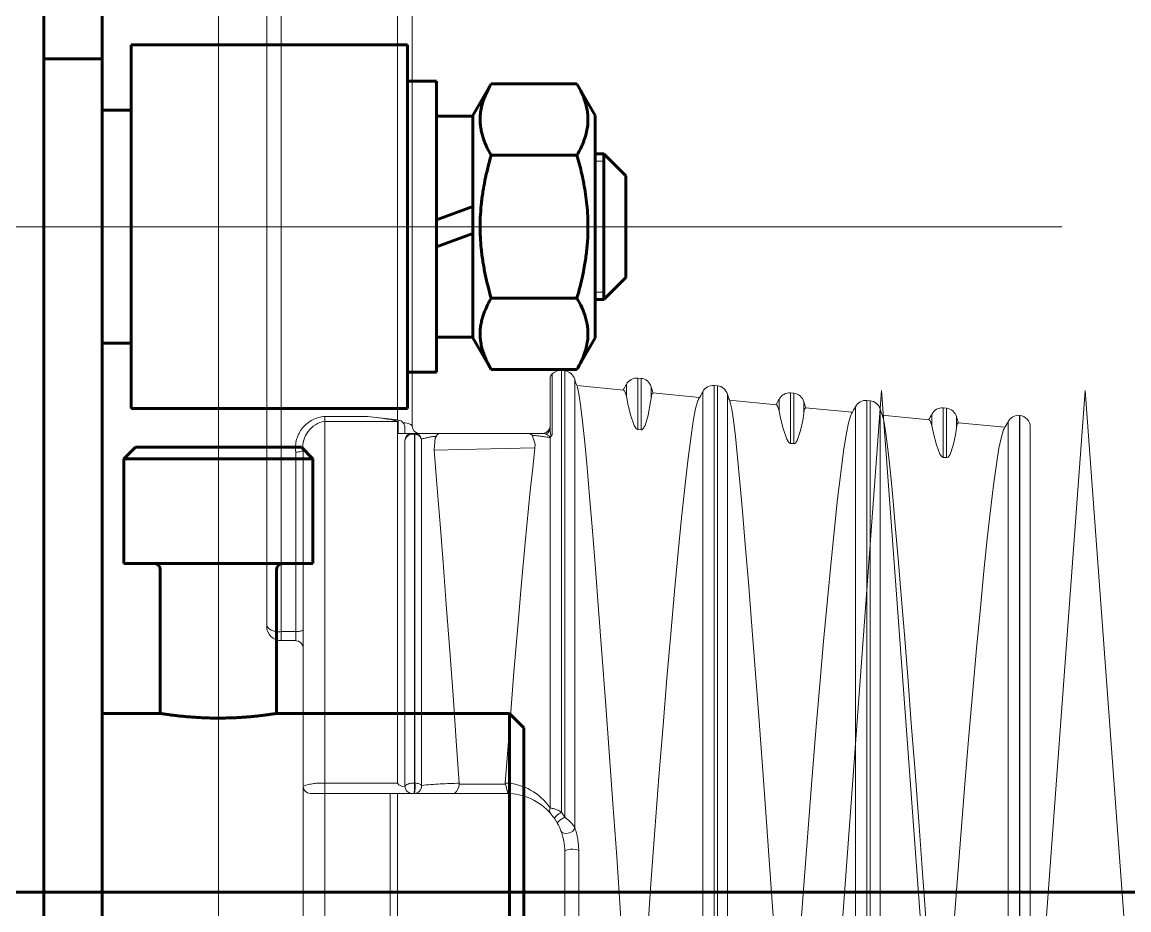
# Model space of a CAD drawing. Header units: millimetres. Extents: x 0 to 1680, y 0 to 594.
# Drawn here: x 263.782 to 266.636, y 505.642 to 507.93 of the extents above; entities that cross this region are included whole.
import ezdxf

# ---------------------------------------------------------------- set-up
doc = ezdxf.new("R2010")
doc.units = ezdxf.units.MM
for name, pattern in [('K5LT32770', [0]), ('K5LT32774', [12.7, 6.35, -1.27, 1.27, -1.27, 1.27, -1.27]), ('K5LT32775', [0]), ('K5LT32777', [12.7, 6.35, -1.27, 1.27, -1.27, 1.27, -1.27]), ('K5LT_AXLED', [19.5, 15, -1.5, 1.5, -1.5]), ('K5LT_BASIC', [0]), ('K5LT_THIN', [0])]:
    doc.linetypes.add(name, pattern=pattern)
doc.layers.add('Системный слой', color=7, linetype='Continuous')

# ---------------------------------------------------------------- blocks, each defined once
blk = doc.blocks.new('U580')
at = {"layer": 'Системный слой', "color": 7, "linetype": 'K5LT32770', "lineweight": 18}
for p, q in [((265.2134, 506.9898), (265.2141, 506.9891)), ((265.2141, 506.9891), (265.2179, 506.9722)), ((265.2179, 506.9722), (265.2222, 506.9433)), ((265.2222, 506.9433), (265.2272, 506.9011)), ((265.2272, 506.9011), (265.2328, 506.8466)), ((265.2328, 506.8466), (265.2388, 506.7822)), ((265.2388, 506.7822), (265.2454, 506.7071)), ((265.2454, 506.7071), (265.2526, 506.6191)), ((265.2526, 506.6191), (265.2605, 506.5209)), ((265.2605, 506.5209), (265.2686, 506.4164)), ((265.2686, 506.4164), (265.2771, 506.3036)), ((265.2771, 506.3036), (265.2863, 506.1798)), ((265.2863, 506.1798), (265.2959, 506.049)), ((265.2959, 506.049), (265.3055, 505.916)), ((265.3055, 505.916), (265.3152, 505.7782)), ((265.3152, 505.7782), (265.3251, 505.6324)), ((265.3251, 505.6324), (265.3343, 505.4835)), ((265.3343, 505.4835), (265.341, 505.348)), ((265.341, 505.348), (265.3439, 505.2108)), ((265.3439, 505.2108), (265.3437, 505.1762)), ((265.3437, 505.1762), (265.3376, 504.9983)), ((265.3376, 504.9983), (265.3271, 504.8208)), ((265.3271, 504.8208), (265.3175, 504.6779)), ((265.3175, 504.6779), (265.3078, 504.5386)), ((265.3078, 504.5386), (265.2979, 504.4)), ((265.2979, 504.4), (265.2882, 504.2674)), ((265.2882, 504.2674), (265.2791, 504.1451)), ((265.2791, 504.1451), (265.2705, 504.0301)), ((265.2705, 504.0301), (265.262, 503.9203)), ((265.262, 503.9203), (265.2541, 503.8199)), ((265.2541, 503.8199), (265.2469, 503.7323)), ((265.2469, 503.7323), (265.2402, 503.6548)), ((265.2402, 503.6548), (265.2339, 503.5863)), ((265.2339, 503.5863), (265.2282, 503.5295)), ((265.2282, 503.5295), (265.2232, 503.4861)), ((265.2232, 503.4861), (265.2187, 503.4546)), ((265.2187, 503.4546), (265.2147, 503.4347)), ((265.2147, 503.4347), (265.2135, 503.4321))]:
    blk.add_line(p, q, dxfattribs=at)
blk = doc.blocks.new('U582')
at = {"layer": 'Системный слой', "color": 7, "linetype": 'K5LT32770', "lineweight": 18}
for p, q in [((266.1224, 506.9044), (266.121, 506.9033)), ((266.1277, 506.8903), (266.1224, 506.9044))]:
    blk.add_line(p, q, dxfattribs=at)
blk = doc.blocks.new('U584')
at = {"layer": 'Системный слой', "color": 7, "linetype": 'K5LT32770', "lineweight": 18}
for p, q in [((266.132, 506.8698), (266.1277, 506.8903)), ((266.1396, 506.8404), (266.132, 506.8698)), ((266.1486, 506.8168), (266.1396, 506.8404)), ((266.1533, 506.8103), (266.1486, 506.8168)), ((266.1553, 506.8089), (266.1533, 506.8103)), ((266.1562, 506.8085), (266.1553, 506.8089)), ((266.1569, 506.8084), (266.1562, 506.8085)), ((266.1573, 506.8083), (266.1569, 506.8084))]:
    blk.add_line(p, q, dxfattribs=at)
blk = doc.blocks.new('U585')
at = {"layer": 'Системный слой', "color": 7, "linetype": 'K5LT32770', "lineweight": 18}
for p, q in [((266.1914, 506.8842), (266.1887, 506.8666)), ((266.1887, 506.8666), (266.1836, 506.8421)), ((266.1836, 506.8421), (266.1748, 506.816)), ((266.166, 506.8075), (266.1654, 506.8076)), ((266.1667, 506.8076), (266.166, 506.8075)), ((266.1676, 506.8079), (266.1667, 506.8076)), ((266.1698, 506.8091), (266.1676, 506.8079)), ((266.1748, 506.816), (266.1698, 506.8091))]:
    blk.add_line(p, q, dxfattribs=at)
blk = doc.blocks.new('U587')
at = {"layer": 'Системный слой', "color": 7, "linetype": 'K5LT32770', "lineweight": 18}
for p, q in [((266.1935, 506.8949), (266.1914, 506.8842)), ((266.1956, 506.8973), (266.1935, 506.8949))]:
    blk.add_line(p, q, dxfattribs=at)
blk = doc.blocks.new('U589')
at = {"layer": 'Системный слой', "color": 7, "linetype": 'K5LT32770', "lineweight": 18}
for p, q in [((265.3442, 506.9464), (265.3402, 506.9664)), ((265.3509, 506.9183), (265.3442, 506.9464)), ((265.3603, 506.8907), (265.3509, 506.9183)), ((265.3653, 506.883), (265.3603, 506.8907)), ((265.3677, 506.881), (265.3653, 506.883)), ((265.3686, 506.8806), (265.3677, 506.881)), ((265.3693, 506.8804), (265.3686, 506.8806)), ((265.3698, 506.8803), (265.3693, 506.8804))]:
    blk.add_line(p, q, dxfattribs=at)
blk = doc.blocks.new('U590')
at = {"layer": 'Системный слой', "color": 7, "linetype": 'K5LT32770', "lineweight": 18}
for p, q in [((265.4027, 506.9518), (265.3964, 506.9173)), ((265.4039, 506.9602), (265.4027, 506.9518)), ((265.3933, 506.905), (265.3906, 506.8964)), ((265.3964, 506.9173), (265.3933, 506.905)), ((265.378, 506.8796), (265.3779, 506.8796)), ((265.3785, 506.8796), (265.378, 506.8796)), ((265.3791, 506.8796), (265.3785, 506.8796)), ((265.3797, 506.8798), (265.3791, 506.8796)), ((265.3808, 506.8802), (265.3797, 506.8798)), ((265.3815, 506.8807), (265.3808, 506.8802)), ((265.3824, 506.8814), (265.3815, 506.8807)), ((265.3835, 506.8825), (265.3824, 506.8814)), ((265.3848, 506.8842), (265.3835, 506.8825)), ((265.3864, 506.8867), (265.3848, 506.8842)), ((265.3883, 506.8906), (265.3864, 506.8867)), ((265.3906, 506.8964), (265.3883, 506.8906))]:
    blk.add_line(p, q, dxfattribs=at)
blk = doc.blocks.new('U592')
at = {"layer": 'Системный слой', "color": 7, "linetype": 'K5LT32770', "lineweight": 18}
for p, q in [((265.4061, 506.9721), (265.4039, 506.9602)), ((265.4081, 506.9737), (265.4061, 506.9721))]:
    blk.add_line(p, q, dxfattribs=at)
blk = doc.blocks.new('U595')
at = {"layer": 'Системный слой', "color": 7, "linetype": 'K5LT32770', "lineweight": 18}
for p, q in [((265.3351, 506.981), (265.3335, 506.9801)), ((265.3402, 506.9664), (265.3351, 506.981))]:
    blk.add_line(p, q, dxfattribs=at)
blk = doc.blocks.new('U597')
at = {"layer": 'Системный слой', "color": 7, "linetype": 'K5LT32770', "lineweight": 18}
for p, q in [((265.7378, 506.9094), (265.7339, 506.9283)), ((265.7443, 506.8827), (265.7378, 506.9094)), ((265.7539, 506.8549), (265.7443, 506.8827)), ((265.7589, 506.847), (265.7539, 506.8549)), ((265.7614, 506.845), (265.7589, 506.847)), ((265.7624, 506.8446), (265.7614, 506.845)), ((265.763, 506.8444), (265.7624, 506.8446)), ((265.7636, 506.8443), (265.763, 506.8444))]:
    blk.add_line(p, q, dxfattribs=at)
blk = doc.blocks.new('U598')
at = {"layer": 'Системный слой', "color": 7, "linetype": 'K5LT32770', "lineweight": 18}
for p, q in [((265.7976, 506.9222), (265.7949, 506.9036)), ((265.7895, 506.8777), (265.7809, 506.8519)), ((265.7949, 506.9036), (265.7895, 506.8777)), ((265.7809, 506.8519), (265.7759, 506.8451)), ((265.7723, 506.8436), (265.7717, 506.8436)), ((265.7729, 506.8436), (265.7723, 506.8436)), ((265.7738, 506.8439), (265.7729, 506.8436)), ((265.7759, 506.8451), (265.7738, 506.8439))]:
    blk.add_line(p, q, dxfattribs=at)
blk = doc.blocks.new('U600')
at = {"layer": 'Системный слой', "color": 7, "linetype": 'K5LT32770', "lineweight": 18}
for p, q in [((265.7998, 506.9335), (265.7976, 506.9222)), ((265.8019, 506.9355), (265.7998, 506.9335))]:
    blk.add_line(p, q, dxfattribs=at)
blk = doc.blocks.new('U603')
at = {"layer": 'Системный слой', "color": 7, "linetype": 'K5LT32770', "lineweight": 18}
for p, q in [((265.7288, 506.9427), (265.7272, 506.9417)), ((265.7339, 506.9283), (265.7288, 506.9427))]:
    blk.add_line(p, q, dxfattribs=at)
blk = doc.blocks.new('U605')
at = {"layer": 'Системный слой', "color": 7, "linetype": 'K5LT32770', "lineweight": 18}
for p, q in [((266.3071, 506.8612), (266.3127, 506.8797)), ((266.3127, 506.8797), (266.3145, 506.8818)), ((266.301, 506.8316), (266.3071, 506.8612)), ((266.2944, 506.7908), (266.301, 506.8316)), ((266.287, 506.737), (266.2944, 506.7908)), ((266.2791, 506.672), (266.287, 506.737)), ((266.2709, 506.5984), (266.2791, 506.672)), ((266.2623, 506.5151), (266.2709, 506.5984)), ((266.253, 506.42), (266.2623, 506.5151)), ((266.2433, 506.3159), (266.253, 506.42)), ((266.2335, 506.207), (266.2433, 506.3159)), ((266.2234, 506.0911), (266.2335, 506.207)), ((266.2129, 505.9655), (266.2234, 506.0911)), ((266.2023, 505.8344), (266.2129, 505.9655)), ((266.192, 505.7024), (266.2023, 505.8344)), ((266.1821, 505.567), (266.192, 505.7024)), ((266.171, 505.3889), (266.1821, 505.567)), ((266.1659, 505.2108), (266.171, 505.3889)), ((266.1659, 505.1983), (266.1659, 505.2108)), ((266.1688, 505.0798), (266.1659, 505.1983)), ((266.175, 504.9621), (266.1688, 505.0798)), ((266.1825, 504.8482), (266.175, 504.9621)), ((266.1907, 504.7361), (266.1825, 504.8482)), ((266.2013, 504.5997), (266.1907, 504.7361)), ((266.2119, 504.4679), (266.2013, 504.5997)), ((266.2222, 504.3451), (266.2119, 504.4679)), ((266.2323, 504.2283), (266.2222, 504.3451)), ((266.2424, 504.1157), (266.2323, 504.2283)), ((266.2521, 504.0111), (266.2424, 504.1157)), ((266.2612, 503.9179), (266.2521, 504.0111)), ((266.2698, 503.8337), (266.2612, 503.9179)), ((266.2782, 503.7572), (266.2698, 503.8337)), ((266.2862, 503.6913), (266.2782, 503.7572)), ((266.2933, 503.638), (266.2862, 503.6913)), ((266.3, 503.5955), (266.2933, 503.638)), ((266.3063, 503.5636), (266.3, 503.5955)), ((266.312, 503.5437), (266.3063, 503.5636)), ((266.3145, 503.5398), (266.312, 503.5437))]:
    blk.add_line(p, q, dxfattribs=at)
blk = doc.blocks.new('U606')
at = {"layer": 'Системный слой', "color": 7, "linetype": 'K5LT32770', "lineweight": 18}
for p, q in [((265.6072, 506.951), (265.608, 506.9501)), ((265.608, 506.9501), (265.6118, 506.9328)), ((265.6118, 506.9328), (265.6162, 506.9038)), ((265.6162, 506.9038), (265.6212, 506.8617)), ((265.6212, 506.8617), (265.6269, 506.8077)), ((265.6269, 506.8077), (265.6329, 506.7441)), ((265.6329, 506.7441), (265.6395, 506.67)), ((265.6395, 506.67), (265.6468, 506.5833)), ((265.6468, 506.5833), (265.6547, 506.4867)), ((265.6547, 506.4867), (265.6628, 506.3839)), ((265.6628, 506.3839), (265.6713, 506.2731)), ((265.6713, 506.2731), (265.6806, 506.1515)), ((265.6806, 506.1515), (265.6902, 506.0232)), ((265.6902, 506.0232), (265.6998, 505.8927)), ((265.6998, 505.8927), (265.7095, 505.7576)), ((265.7095, 505.7576), (265.7194, 505.6148)), ((265.7194, 505.6148), (265.7285, 505.469)), ((265.7285, 505.469), (265.7349, 505.3407)), ((265.7349, 505.3407), (265.7376, 505.2108)), ((265.7376, 505.2108), (265.7375, 505.1838)), ((265.7375, 505.1838), (265.7315, 505.0059)), ((265.7315, 505.0059), (265.7208, 504.8283)), ((265.7208, 504.8283), (265.7112, 504.6885)), ((265.7112, 504.6885), (265.7015, 504.5522)), ((265.7015, 504.5522), (265.6915, 504.4167)), ((265.6915, 504.4167), (265.6819, 504.2869)), ((265.6819, 504.2869), (265.6728, 504.1673)), ((265.6728, 504.1673), (265.6641, 504.0549)), ((265.6641, 504.0549), (265.6557, 503.9475)), ((265.6557, 503.9475), (265.6477, 503.8493)), ((265.6477, 503.8493), (265.6405, 503.7636)), ((265.6405, 503.7636), (265.6338, 503.6879)), ((265.6338, 503.6879), (265.6276, 503.6209)), ((265.6276, 503.6209), (265.6218, 503.5654)), ((265.6218, 503.5654), (265.6169, 503.5231)), ((265.6169, 503.5231), (265.6124, 503.4923)), ((265.6124, 503.4923), (265.6084, 503.4729)), ((265.6084, 503.4729), (265.6072, 503.4706))]:
    blk.add_line(p, q, dxfattribs=at)
blk = doc.blocks.new('U607')
at = {"layer": 'Системный слой', "color": 7, "linetype": 'K5LT32770', "lineweight": 18}
for p, q in [((265.5126, 506.9015), (265.5188, 506.9339)), ((265.5188, 506.9339), (265.5245, 506.9547)), ((265.5245, 506.9547), (265.5271, 506.9587)), ((265.506, 506.8573), (265.5126, 506.9015)), ((265.4985, 506.7997), (265.506, 506.8573)), ((265.4906, 506.7303), (265.4985, 506.7997)), ((265.4823, 506.6521), (265.4906, 506.7303)), ((265.4737, 506.5639), (265.4823, 506.6521)), ((265.4643, 506.4633), (265.4737, 506.5639)), ((265.4546, 506.3535), (265.4643, 506.4633)), ((265.4447, 506.2387), (265.4546, 506.3535)), ((265.4347, 506.1168), (265.4447, 506.2387)), ((265.4241, 505.9849), (265.4347, 506.1168)), ((265.4135, 505.8472), (265.4241, 505.9849)), ((265.4033, 505.7089), (265.4135, 505.8472)), ((265.3935, 505.567), (265.4033, 505.7089)), ((265.3831, 505.3889), (265.3935, 505.567)), ((265.3784, 505.2108), (265.3831, 505.3889)), ((265.3785, 505.1877), (265.3784, 505.2108)), ((265.3821, 505.0545), (265.3785, 505.1877)), ((265.3892, 504.9224), (265.3821, 505.0545)), ((265.3975, 504.795), (265.3892, 504.9224)), ((265.4064, 504.6701), (265.3975, 504.795)), ((265.417, 504.5289), (265.4064, 504.6701)), ((265.4276, 504.3927), (265.417, 504.5289)), ((265.4378, 504.2663), (265.4276, 504.3927)), ((265.4478, 504.1464), (265.4378, 504.2663)), ((265.4578, 504.0311), (265.4478, 504.1464)), ((265.4674, 503.9244), (265.4578, 504.0311)), ((265.4763, 503.8299), (265.4674, 503.9244)), ((265.4849, 503.7449), (265.4763, 503.8299)), ((265.4931, 503.6682), (265.4849, 503.7449)), ((265.5009, 503.6029), (265.4931, 503.6682)), ((265.5079, 503.5506), (265.5009, 503.6029)), ((265.5144, 503.5098), (265.5079, 503.5506)), ((265.5205, 503.4802), (265.5144, 503.5098)), ((265.5261, 503.4633), (265.5205, 503.4802)), ((265.5271, 503.4623), (265.5261, 503.4633))]:
    blk.add_line(p, q, dxfattribs=at)
blk = doc.blocks.new('U608')
at = {"layer": 'Системный слой', "color": 7, "linetype": 'K5LT32770', "lineweight": 18}
for p, q in [((266.001, 506.9122), (266.002, 506.911)), ((266.002, 506.911), (266.0058, 506.8934)), ((266.0058, 506.8934), (266.0102, 506.8642)), ((266.0102, 506.8642), (266.0153, 506.8224)), ((266.0153, 506.8224), (266.0209, 506.7688)), ((266.0209, 506.7688), (266.027, 506.7059)), ((266.027, 506.7059), (266.0336, 506.6328)), ((266.0336, 506.6328), (266.041, 506.5474)), ((266.041, 506.5474), (266.0489, 506.4523)), ((266.0489, 506.4523), (266.057, 506.3513)), ((266.057, 506.3513), (266.0656, 506.2425)), ((266.0656, 506.2425), (266.0749, 506.1232)), ((266.0749, 506.1232), (266.0845, 505.9973)), ((266.0845, 505.9973), (266.0941, 505.8694)), ((266.0941, 505.8694), (266.1038, 505.7371)), ((266.1038, 505.7371), (266.1137, 505.5972)), ((266.1137, 505.5972), (266.1228, 505.4545)), ((266.1228, 505.4545), (266.1289, 505.3333)), ((266.1289, 505.3333), (266.1314, 505.2108)), ((266.1314, 505.2108), (266.1313, 505.1907)), ((266.1313, 505.1907), (266.1254, 505.0127)), ((266.1254, 505.0127), (266.1144, 504.835)), ((266.1144, 504.835), (266.1048, 504.6983)), ((266.1048, 504.6983), (266.095, 504.5651)), ((266.095, 504.5651), (266.0851, 504.4326)), ((266.0851, 504.4326), (266.0754, 504.3057)), ((266.0754, 504.3057), (266.0664, 504.1889)), ((266.0664, 504.1889), (266.0577, 504.079)), ((266.0577, 504.079), (266.0493, 503.9741)), ((266.0493, 503.9741), (266.0413, 503.8782)), ((266.0413, 503.8782), (266.0341, 503.7945)), ((266.0341, 503.7945), (266.0275, 503.7206)), ((266.0275, 503.7206), (266.0212, 503.6552)), ((266.0212, 503.6552), (266.0155, 503.6011)), ((266.0155, 503.6011), (266.0105, 503.5598)), ((266.0105, 503.5598), (266.0061, 503.5299)), ((266.0021, 503.5111), (266.001, 503.509)), ((266.0061, 503.5299), (266.0021, 503.5111))]:
    blk.add_line(p, q, dxfattribs=at)
blk = doc.blocks.new('U609')
at = {"layer": 'Системный слой', "color": 7, "linetype": 'K5LT32770', "lineweight": 18}
for p, q in [((265.9129, 506.8976), (265.9186, 506.9172)), ((265.9186, 506.9172), (265.9208, 506.9202)), ((265.9068, 506.8666), (265.9129, 506.8976)), ((265.9002, 506.8241), (265.9068, 506.8666)), ((265.8928, 506.7684), (265.9002, 506.8241)), ((265.8848, 506.7012), (265.8928, 506.7684)), ((265.8766, 506.6253), (265.8848, 506.7012)), ((265.868, 506.5395), (265.8766, 506.6253)), ((265.8586, 506.4417), (265.868, 506.5395)), ((265.8489, 506.3347), (265.8586, 506.4417)), ((265.8391, 506.2229), (265.8489, 506.3347)), ((265.8291, 506.1039), (265.8391, 506.2229)), ((265.8185, 505.9752), (265.8291, 506.1039)), ((265.8079, 505.8408), (265.8185, 505.9752)), ((265.7976, 505.7057), (265.8079, 505.8408)), ((265.7878, 505.567), (265.7976, 505.7057)), ((265.7771, 505.3889), (265.7878, 505.567)), ((265.7721, 505.2108), (265.7771, 505.3889)), ((265.7722, 505.1934), (265.7721, 505.2108)), ((265.7752, 505.0728), (265.7722, 505.1934)), ((265.7814, 504.9531), (265.7752, 505.0728)), ((265.789, 504.8372), (265.7814, 504.9531)), ((265.7971, 504.7231), (265.789, 504.8372)), ((265.8077, 504.5837), (265.7971, 504.7231)), ((265.8183, 504.4489), (265.8077, 504.5837)), ((265.8286, 504.3234), (265.8183, 504.4489)), ((265.8386, 504.2041), (265.8286, 504.3234)), ((265.8487, 504.089), (265.8386, 504.2041)), ((265.8584, 503.9821), (265.8487, 504.089)), ((265.8675, 503.8869), (265.8584, 503.9821)), ((265.8761, 503.8009), (265.8675, 503.8869)), ((265.8846, 503.7228), (265.8761, 503.8009)), ((265.8925, 503.6556), (265.8846, 503.7228)), ((265.8996, 503.6012), (265.8925, 503.6556)), ((265.9063, 503.5579), (265.8996, 503.6012)), ((265.9126, 503.5254), (265.9063, 503.5579)), ((265.9183, 503.5052), (265.9126, 503.5254)), ((265.9208, 503.5013), (265.9183, 503.5052))]:
    blk.add_line(p, q, dxfattribs=at)
blk = doc.blocks.new('U611')
at = {"layer": 'Системный слой', "color": 7, "linetype": 'K5LT32770', "lineweight": 18}
for p, q in [((265.1435, 506.8594), (265.1433, 506.8592)), ((265.1462, 506.8629), (265.1435, 506.8594))]:
    blk.add_line(p, q, dxfattribs=at)
blk = doc.blocks.new('U612')
at = {"layer": 'Системный слой', "color": 7, "linetype": 'K5LT32770', "lineweight": 18}
for p, q in [((264.8442, 506.8267), (264.8473, 506.8583)), ((264.8473, 506.8583), (264.8502, 506.8629))]:
    blk.add_line(p, q, dxfattribs=at)
blk = doc.blocks.new('U613')
at = {"layer": 'Системный слой', "color": 7, "linetype": 'K5LT32770', "lineweight": 18}
for p, q in [((264.8442, 506.8267), (264.8517, 506.7388)), ((264.8517, 506.7388), (264.86, 506.6359)), ((264.86, 506.6359), (264.8677, 506.5371)), ((264.8677, 506.5371), (264.8758, 506.4293)), ((264.8758, 506.4293), (264.8847, 506.3097)), ((264.8847, 506.3097), (264.894, 506.1822)), ((264.894, 506.1822), (264.9014, 506.0774)), ((264.9014, 506.0774), (264.9092, 505.9682))]:
    blk.add_line(p, q, dxfattribs=at)
blk = doc.blocks.new('U616')
at = {"layer": 'Системный слой', "color": 7, "linetype": 'K5LT32770', "lineweight": 18}
for p, q in [((265.0976, 506.8651), (265.1051, 506.8423)), ((265.1051, 506.8423), (265.1045, 506.8327))]:
    blk.add_line(p, q, dxfattribs=at)
blk = doc.blocks.new('U617')
at = {"layer": 'Системный слой', "color": 7, "linetype": 'K5LT32770', "lineweight": 18}
for p, q in [((265.0986, 506.7805), (265.1045, 506.8327)), ((265.0924, 506.7218), (265.0986, 506.7805)), ((265.0794, 506.5882), (265.0924, 506.7218)), ((265.07, 506.485), (265.0794, 506.5882)), ((265.0602, 506.3723), (265.07, 506.485)), ((265.0504, 506.2546), (265.0602, 506.3723)), ((265.0403, 506.1296), (265.0504, 506.2546)), ((265.0278, 505.9688), (265.0403, 506.1296))]:
    blk.add_line(p, q, dxfattribs=at)
blk = doc.blocks.new('U618')
at = {"layer": 'Системный слой', "color": 7, "linetype": 'K5LT32770', "lineweight": 18}
for p, q in [((265.0284, 505.9659), (265.0301, 505.9604)), ((265.0301, 505.9604), (265.0315, 505.9546)), ((265.0315, 505.9546), (265.0327, 505.9493)), ((265.0327, 505.9493), (265.0338, 505.9452)), ((265.0338, 505.9452), (265.0348, 505.9426)), ((265.0342, 505.942), (265.0341, 505.942)), ((265.0346, 505.942), (265.0342, 505.942)), ((265.0349, 505.9421), (265.0346, 505.942)), ((265.0348, 505.9426), (265.035, 505.9423)), ((265.035, 505.9423), (265.0349, 505.9421))]:
    blk.add_line(p, q, dxfattribs=at)
blk = doc.blocks.new('U619')
at = {"layer": 'Системный слой', "color": 7, "linetype": 'K5LT32770', "lineweight": 18}
for p, q in [((265.0279, 505.9674), (265.0278, 505.9688)), ((265.0284, 505.9659), (265.0279, 505.9674))]:
    blk.add_line(p, q, dxfattribs=at)
blk = doc.blocks.new('U624')
at = {"layer": 'Системный слой', "color": 7, "linetype": 'K5LT32770', "lineweight": 18}
for p, q in [((264.6728, 506.9137), (264.71, 506.9091)), ((264.71, 506.9091), (264.7236, 506.9071)), ((264.7236, 506.9071), (264.7328, 506.9056)), ((264.7328, 506.9056), (264.7389, 506.9045)), ((264.7389, 506.9045), (264.7431, 506.9037)), ((264.7431, 506.9037), (264.7458, 506.903)), ((264.7458, 506.903), (264.7476, 506.9025)), ((264.7476, 506.9025), (264.7494, 506.9018)), ((264.7494, 506.9018), (264.7499, 506.9015)), ((264.7499, 506.9015), (264.7502, 506.9012)), ((264.7502, 506.9012), (264.7502, 506.9011))]:
    blk.add_line(p, q, dxfattribs=at)
blk = doc.blocks.new('U627')
at = {"layer": 'Системный слой', "color": 7, "linetype": 'K5LT32777', "lineweight": 18}
for p, q in [((265.1826, 505.7941), (265.1815, 505.792)), ((265.1856, 505.7959), (265.1826, 505.7941)), ((265.1903, 505.7973), (265.1856, 505.7959)), ((265.1961, 505.7981), (265.1903, 505.7973)), ((265.2024, 505.7982), (265.1961, 505.7981)), ((265.2085, 505.7976), (265.2024, 505.7982)), ((265.2136, 505.7964), (265.2085, 505.7976)), ((265.2172, 505.7947), (265.2136, 505.7964))]:
    blk.add_line(p, q, dxfattribs=at)
blk = doc.blocks.new('U629')
at = {"layer": 'Системный слой', "color": 7, "linetype": 'K5LT32777', "lineweight": 18}
for p, q in [((264.7938, 505.9639), (264.7937, 505.9684)), ((264.7938, 505.9593), (264.7938, 505.9639)), ((264.7919, 505.942), (264.7923, 505.9426)), ((264.7923, 505.9426), (264.7928, 505.9443)), ((264.7928, 505.9443), (264.7932, 505.947)), ((264.7932, 505.947), (264.7935, 505.9506)), ((264.7935, 505.9506), (264.7937, 505.9547)), ((264.7937, 505.9547), (264.7938, 505.9593))]:
    blk.add_line(p, q, dxfattribs=at)
blk = doc.blocks.new('U630')
at = {"layer": 'Системный слой', "color": 7, "linetype": 'K5LT32777', "lineweight": 18}
for p, q in [((264.7953, 505.9639), (264.7951, 505.9684)), ((264.7953, 505.9593), (264.7953, 505.9639)), ((264.7933, 505.942), (264.7938, 505.9426)), ((264.7938, 505.9426), (264.7942, 505.9443)), ((264.7942, 505.9443), (264.7946, 505.947)), ((264.7946, 505.947), (264.795, 505.9506)), ((264.795, 505.9506), (264.7952, 505.9547)), ((264.7952, 505.9547), (264.7953, 505.9593))]:
    blk.add_line(p, q, dxfattribs=at)
blk = doc.blocks.new('U632')
at = {"layer": 'Системный слой', "color": 7, "linetype": 'K5LT32777', "lineweight": 18}
for p, q in [((264.7951, 505.9684), (264.798, 505.9682)), ((264.798, 505.9682), (264.8007, 505.9678)), ((264.8007, 505.9678), (264.8033, 505.9673)), ((264.8033, 505.9673), (264.8056, 505.9665)), ((264.8056, 505.9665), (264.8076, 505.9657)), ((264.8076, 505.9657), (264.8093, 505.9648)), ((264.8093, 505.9648), (264.8106, 505.9637)), ((264.8106, 505.9637), (264.8115, 505.9626))]:
    blk.add_line(p, q, dxfattribs=at)
blk = doc.blocks.new('U633')
at = {"layer": 'Системный слой', "color": 7, "linetype": 'K5LT32777', "lineweight": 18}
for p, q in [((264.7933, 505.942), (264.7971, 505.9424)), ((264.7971, 505.9424), (264.8007, 505.9436)), ((264.8007, 505.9436), (264.804, 505.9456)), ((264.804, 505.9456), (264.8068, 505.9482)), ((264.8068, 505.9482), (264.8091, 505.9513)), ((264.8091, 505.9513), (264.8107, 505.9549)), ((264.8107, 505.9549), (264.8115, 505.9587)), ((264.8115, 505.9587), (264.8115, 505.9626))]:
    blk.add_line(p, q, dxfattribs=at)
blk = doc.blocks.new('U636')
at = {"layer": 'Системный слой', "color": 7, "linetype": 'K5LT32777', "lineweight": 18}
for p, q in [((264.798, 506.8676), (264.7951, 506.868)), ((264.8007, 506.8668), (264.798, 506.8676)), ((264.8033, 506.8656), (264.8007, 506.8668)), ((264.8056, 506.864), (264.8033, 506.8656)), ((264.8076, 506.8622), (264.8056, 506.864)), ((264.8093, 506.8601), (264.8076, 506.8622)), ((264.8106, 506.8578), (264.8093, 506.8601)), ((264.8115, 506.8553), (264.8106, 506.8578))]:
    blk.add_line(p, q, dxfattribs=at)
blk = doc.blocks.new('U638')
at = {"layer": 'Системный слой', "color": 7, "linetype": 'K5LT32777', "lineweight": 18}
for p, q in [((265.2053, 505.8496), (265.2017, 505.8451)), ((265.207, 505.8545), (265.2053, 505.8496)), ((265.1741, 505.8421), (265.1715, 505.8459)), ((265.1786, 505.8396), (265.1741, 505.8421)), ((265.1842, 505.8386), (265.1786, 505.8396)), ((265.1904, 505.8393), (265.1842, 505.8386)), ((265.1965, 505.8415), (265.1904, 505.8393)), ((265.2017, 505.8451), (265.1965, 505.8415))]:
    blk.add_line(p, q, dxfattribs=at)
blk = doc.blocks.new('U639')
at = {"layer": 'Системный слой', "color": 7, "linetype": 'K5LT32777', "lineweight": 18}
for p, q in [((265.1773, 505.8785), (265.1736, 505.8764)), ((265.1811, 505.8804), (265.1773, 505.8785)), ((265.1634, 505.8675), (265.1627, 505.8658)), ((265.1627, 505.8658), (265.1628, 505.8645)), ((265.1649, 505.8695), (265.1634, 505.8675)), ((265.1672, 505.8717), (265.1649, 505.8695)), ((265.1702, 505.8741), (265.1672, 505.8717)), ((265.1736, 505.8764), (265.1702, 505.8741))]:
    blk.add_line(p, q, dxfattribs=at)
blk = doc.blocks.new('U643')
at = {"layer": 'Системный слой', "color": 7, "linetype": 'K5LT32777', "lineweight": 18}
for p, q in [((265.156, 505.8792), (265.1554, 505.8775)), ((265.1554, 505.8775), (265.1556, 505.8762)), ((265.1575, 505.8814), (265.156, 505.8792)), ((265.1596, 505.8838), (265.1575, 505.8814)), ((265.1625, 505.8864), (265.1596, 505.8838)), ((265.1657, 505.889), (265.1625, 505.8864)), ((265.1693, 505.8915), (265.1657, 505.889)), ((265.173, 505.8938), (265.1693, 505.8915))]:
    blk.add_line(p, q, dxfattribs=at)
blk = doc.blocks.new('U645')
at = {"layer": 'Системный слой', "color": 7, "linetype": 'K5LT32777', "lineweight": 18}
for p, q in [((265.1424, 505.9005), (265.1423, 505.8984)), ((265.1423, 505.8984), (265.1425, 505.8964)), ((265.1427, 505.9026), (265.1424, 505.9005)), ((265.1425, 505.8964), (265.143, 505.8944)), ((265.1433, 505.9046), (265.1427, 505.9026)), ((265.143, 505.8944), (265.1436, 505.8925)), ((265.1436, 505.8925), (265.1446, 505.8908)), ((265.1446, 505.8908), (265.1457, 505.8892))]:
    blk.add_line(p, q, dxfattribs=at)
blk = doc.blocks.new('U646')
at = {"layer": 'Системный слой', "color": 7, "linetype": 'K5LT32777', "lineweight": 18}
for p, q in [((264.9088, 505.9659), (264.9424, 505.9659)), ((264.9424, 505.9659), (265.0284, 505.9659))]:
    blk.add_line(p, q, dxfattribs=at)
blk = doc.blocks.new('U649')
at = {"layer": 'Системный слой', "color": 7, "linetype": 'K5LT32777', "lineweight": 18}
for p, q in [((264.9908, 506.83), (264.8442, 506.8267)), ((265.1045, 506.8327), (264.9908, 506.83))]:
    blk.add_line(p, q, dxfattribs=at)
blk = doc.blocks.new('U651')
at = {"layer": 'Системный слой', "color": 7, "linetype": 'K5LT32777', "lineweight": 18}
for p, q in [((264.7921, 506.8701), (264.7919, 506.8702)), ((264.7923, 506.87), (264.7921, 506.8701)), ((264.7926, 506.8699), (264.7923, 506.87)), ((264.7928, 506.8696), (264.7926, 506.8699)), ((264.793, 506.8693), (264.7928, 506.8696)), ((264.7932, 506.869), (264.793, 506.8693)), ((264.7935, 506.8685), (264.7932, 506.869)), ((264.7937, 506.868), (264.7935, 506.8685))]:
    blk.add_line(p, q, dxfattribs=at)
blk = doc.blocks.new('U652')
at = {"layer": 'Системный слой', "color": 7, "linetype": 'K5LT32777', "lineweight": 18}
for p, q in [((264.7935, 506.8701), (264.7933, 506.8702)), ((264.7938, 506.87), (264.7935, 506.8701)), ((264.794, 506.8699), (264.7938, 506.87)), ((264.7942, 506.8696), (264.794, 506.8699)), ((264.7945, 506.8693), (264.7942, 506.8696)), ((264.7947, 506.869), (264.7945, 506.8693)), ((264.7949, 506.8685), (264.7947, 506.869)), ((264.7951, 506.868), (264.7949, 506.8685))]:
    blk.add_line(p, q, dxfattribs=at)
blk = doc.blocks.new('U654')
at = {"layer": 'Системный слой', "color": 7, "linetype": 'K5LT32777', "lineweight": 18}
for p, q in [((264.7964, 506.8699), (264.7933, 506.8702)), ((264.7995, 506.8691), (264.7964, 506.8699)), ((264.8024, 506.8678), (264.7995, 506.8691)), ((264.805, 506.866), (264.8024, 506.8678)), ((264.8073, 506.8638), (264.805, 506.866)), ((264.8092, 506.8612), (264.8073, 506.8638)), ((264.8106, 506.8584), (264.8092, 506.8612)), ((264.8115, 506.8553), (264.8106, 506.8584))]:
    blk.add_line(p, q, dxfattribs=at)
blk = doc.blocks.new('U656')
at = {"layer": 'Системный слой', "color": 7, "linetype": 'K5LT32777', "lineweight": 18}
for p, q in [((264.5061, 506.363), (264.5051, 506.3621)), ((264.5065, 506.3639), (264.5061, 506.363)), ((264.4914, 506.3593), (264.4877, 506.3592)), ((264.4949, 506.3596), (264.4914, 506.3593)), ((264.4982, 506.36), (264.4949, 506.3596)), ((264.501, 506.3606), (264.4982, 506.36)), ((264.5033, 506.3613), (264.501, 506.3606)), ((264.5051, 506.3621), (264.5033, 506.3613))]:
    blk.add_line(p, q, dxfattribs=at)
blk = doc.blocks.new('U658')
at = {"layer": 'Системный слой', "color": 7, "linetype": 'K5LT32777', "lineweight": 18}
for p, q in [((264.4914, 506.822), (264.4877, 506.8219)), ((264.4949, 506.8222), (264.4914, 506.822)), ((264.4982, 506.8227), (264.4949, 506.8222)), ((264.501, 506.8233), (264.4982, 506.8227)), ((264.5033, 506.824), (264.501, 506.8233)), ((264.5051, 506.8248), (264.5033, 506.824)), ((264.5061, 506.8257), (264.5051, 506.8248)), ((264.5065, 506.8266), (264.5061, 506.8257))]:
    blk.add_line(p, q, dxfattribs=at)
blk = doc.blocks.new('U663')
at = {"layer": 'Системный слой', "color": 7, "linetype": 'K5LT32777', "lineweight": 18}
for p, q in [((265.1377, 506.8651), (265.1329, 506.868)), ((265.1431, 506.8621), (265.1377, 506.8651)), ((265.1447, 506.8621), (265.1431, 506.8621)), ((265.1457, 506.8625), (265.1447, 506.8621)), ((265.1462, 506.8629), (265.1457, 506.8625))]:
    blk.add_line(p, q, dxfattribs=at)
blk = doc.blocks.new('U664')
at = {"layer": 'Системный слой', "color": 7, "linetype": 'K5LT32777', "lineweight": 18}
for p, q in [((265.1405, 506.8749), (265.1417, 506.8771)), ((265.1417, 506.8771), (265.1426, 506.8795)), ((265.1426, 506.8795), (265.1431, 506.8821)), ((265.1431, 506.8821), (265.1433, 506.8846)), ((265.1329, 506.868), (265.1352, 506.8693)), ((265.1352, 506.8693), (265.1372, 506.8709)), ((265.1372, 506.8709), (265.139, 506.8728)), ((265.139, 506.8728), (265.1405, 506.8749))]:
    blk.add_line(p, q, dxfattribs=at)
blk = doc.blocks.new('U665')
at = {"layer": 'Системный слой', "color": 7, "linetype": 'K5LT32777', "lineweight": 18}
for p, q in [((265.1433, 506.8846), (265.1437, 506.8753)), ((265.1437, 506.8753), (265.1451, 506.8656)), ((265.1451, 506.8656), (265.1459, 506.8642)), ((265.1459, 506.8642), (265.1465, 506.8641)), ((265.1465, 506.8641), (265.1471, 506.8645)), ((265.1471, 506.8645), (265.1473, 506.8646)), ((265.1473, 506.8646), (265.1484, 506.8655)), ((265.1484, 506.8655), (265.1488, 506.8658))]:
    blk.add_line(p, q, dxfattribs=at)
blk = doc.blocks.new('U667')
at = {"layer": 'Системный слой', "color": 7, "linetype": 'K5LT32777', "lineweight": 18}
for p, q in [((265.1276, 506.8699), (265.1246, 506.8702)), ((265.1329, 506.868), (265.1276, 506.8699))]:
    blk.add_line(p, q, dxfattribs=at)
blk = doc.blocks.new('U671')
at = {"layer": 'Системный слой', "color": 7, "linetype": 'K5LT32777', "lineweight": 18}
for p, q in [((264.7648, 506.8975), (264.7697, 506.8969)), ((264.7697, 506.8969), (264.7742, 506.8961)), ((264.7742, 506.8961), (264.7781, 506.8952)), ((264.7781, 506.8952), (264.7815, 506.8941)), ((264.7815, 506.8941), (264.7842, 506.8929)), ((264.7842, 506.8929), (264.7861, 506.8916)), ((264.7861, 506.8916), (264.7873, 506.8903)), ((264.7873, 506.8903), (264.7877, 506.8889))]:
    blk.add_line(p, q, dxfattribs=at)
blk = doc.blocks.new('U579')
at = {"layer": 'Системный слой', "color": 7, "linetype": 'K5LT32774', "lineweight": 18}
for p, q in [((264.4502, 508.0467), (264.4502, 506.3592)), ((264.7502, 506.9046), (264.7502, 508.0467)), ((265.1488, 507.0233), (265.1488, 506.8658)), ((265.173, 507.032), (265.173, 505.8938)), ((265.1811, 507.0312), (265.1811, 505.8804)), ((265.207, 507.0095), (265.207, 505.8545)), ((265.3402, 506.9664), (265.3402, 506.9965)), ((265.3698, 506.8803), (265.3698, 507.0127)), ((265.3779, 506.8796), (265.3779, 507.012)), ((265.5667, 506.9935), (265.5667, 503.428)), ((265.5748, 506.9927), (265.5748, 503.4288)), ((265.4039, 506.9602), (265.4039, 506.9903)), ((265.5371, 506.9773), (265.5371, 503.4443)), ((265.6008, 506.971), (265.6008, 503.4505)), ((265.7636, 506.8443), (265.7636, 506.9743)), ((265.7717, 506.8436), (265.7717, 506.9735)), ((265.7339, 506.9283), (265.7339, 506.958)), ((265.7976, 506.9222), (265.7976, 506.9518)), ((265.9308, 506.9388), (265.9308, 503.4828)), ((265.9605, 506.955), (265.9605, 503.4665)), ((265.9686, 506.9542), (265.9686, 503.4673)), ((266.1573, 506.8083), (266.1573, 506.9358)), ((266.1654, 506.8076), (266.1654, 506.935)), ((264.5627, 506.9137), (264.6728, 506.9137)), ((264.5627, 506.9011), (264.5627, 506.9137)), ((265.9945, 506.9326), (265.9945, 503.489)), ((266.1277, 506.8903), (266.1277, 506.9196)), ((266.1914, 506.8842), (266.1914, 506.9133)), ((266.3542, 506.9166), (266.3542, 503.505)), ((266.3544, 506.9165), (266.3544, 503.505)), ((264.5627, 506.9011), (264.5627, 505.9685)), ((264.7502, 506.9011), (264.5627, 506.9011)), ((264.7521, 506.8702), (264.7521, 506.9044)), ((266.3246, 506.9003), (266.3246, 503.5212)), ((264.7937, 506.868), (264.7937, 505.9684)), ((264.7951, 506.868), (264.7937, 506.868)), ((264.7951, 506.868), (264.7951, 505.9684)), ((264.8115, 506.8553), (264.8115, 505.9626)), ((265.1433, 506.8592), (265.1433, 505.9046)), ((264.4877, 506.3592), (264.4877, 506.8219)), ((264.4502, 506.3592), (264.4877, 506.3592)), ((264.4502, 506.3592), (264.4502, 506.3358)), ((264.4877, 506.3358), (264.4877, 506.3592)), ((264.5627, 505.9685), (264.5627, 505.942)), ((264.5627, 505.9685), (264.7502, 505.9685)), ((264.7937, 505.9684), (264.7951, 505.9684)), ((264.5627, 505.942), (264.5627, 504.4795)), ((264.7496, 505.942), (264.7496, 504.4795)), ((265.173, 505.8938), (265.1811, 505.8804)), ((265.2172, 505.7947), (265.2172, 504.6269))]:
    blk.add_line(p, q, dxfattribs=at)
at = {"layer": 'Системный слой', "color": 7, "linetype": 'K5LT32775', "lineweight": 18}
for p, q in [((264.4127, 506.3733), (264.4127, 508.0373)), ((264.7877, 508.0373), (264.7877, 506.8889)), ((265.1811, 507.0312), (265.173, 507.032)), ((265.1433, 506.8846), (265.1433, 507.0101)), ((265.3336, 506.9819), (265.2123, 506.9938)), ((265.3779, 507.012), (265.3698, 507.0127)), ((265.5748, 506.9927), (265.5667, 506.9935)), ((265.5288, 506.9628), (265.4082, 506.9746)), ((265.7717, 506.9735), (265.7636, 506.9743)), ((265.7274, 506.9434), (265.606, 506.9553)), ((265.9226, 506.9244), (265.8019, 506.9362)), ((265.9686, 506.9542), (265.9605, 506.955)), ((266.1654, 506.935), (266.1573, 506.9358)), ((264.6728, 506.9137), (264.7502, 506.9046)), ((266.1212, 506.905), (265.9998, 506.9168)), ((264.7521, 506.9044), (264.7502, 506.9046)), ((264.7502, 506.9011), (264.7502, 505.9685)), ((264.769, 506.8837), (264.769, 506.8702)), ((265.1433, 506.8889), (265.1433, 506.8846)), ((265.3779, 506.8796), (265.3698, 506.8803)), ((266.3163, 506.8859), (266.1956, 506.8977)), ((266.3815, 506.8867), (266.3815, 503.5349)), ((264.7521, 506.8702), (264.7877, 506.8702)), ((264.769, 506.8514), (264.769, 505.9608)), ((264.7877, 506.8702), (264.7919, 506.8702)), ((264.7919, 506.8702), (264.7933, 506.8702)), ((264.7933, 506.8702), (264.862, 506.8702)), ((264.862, 506.8702), (265.0851, 506.8702)), ((265.0851, 506.8702), (265.1246, 506.8702)), ((264.5065, 505.9608), (264.5065, 506.8266)), ((265.7717, 506.8436), (265.7636, 506.8443)), ((266.1654, 506.8076), (266.1573, 506.8083)), ((264.4877, 506.3358), (264.4502, 506.3358)), ((264.9092, 505.9682), (264.9088, 505.9659)), ((264.5065, 504.4608), (264.5065, 505.9608)), ((264.5627, 505.942), (264.5252, 505.942)), ((264.7877, 505.942), (264.5627, 505.942)), ((264.7315, 505.942), (264.7315, 504.4795)), ((264.7919, 505.942), (264.7877, 505.942)), ((264.7933, 505.942), (264.7919, 505.942)), ((264.8971, 505.942), (264.7933, 505.942)), ((265.0341, 505.942), (264.8971, 505.942)), ((265.1628, 505.8645), (265.1556, 505.8762)), ((265.1815, 504.6295), (265.1815, 505.792))]:
    blk.add_line(p, q, dxfattribs=at)
for centre, radius, start, end in [((265.1621, 507.0101), 0.0188, 135.17, 180), ((265.17, 507.0021), 0.03, 84.4198, 135.17), ((265.1782, 507.0013), 0.03, 15.8467, 84.4198), ((265.3784, 507.0582), 0.1781, 195.8467, 202.479), ((265.1815, 507.0774), 0.1781, 327.6449, 332.993), ((265.3669, 506.9829), 0.03, 84.4198, 152.993), ((265.375, 506.9821), 0.03, 15.8467, 84.4198), ((265.5638, 506.9636), 0.03, 84.4198, 152.993), ((265.5719, 506.9629), 0.03, 15.8467, 84.4198), ((265.5752, 507.0389), 0.1781, 195.8467, 201.1948), ((265.3784, 507.0582), 0.1781, 326.2262, 332.993), ((265.7721, 507.0197), 0.1781, 195.8467, 202.5673), ((265.7607, 506.9444), 0.03, 84.4198, 152.993), ((265.7688, 506.9436), 0.03, 15.8467, 84.4198), ((265.5752, 507.0389), 0.1781, 327.6449, 332.993), ((265.969, 507.0005), 0.1781, 195.8467, 201.1948), ((265.7721, 507.0197), 0.1781, 326.222, 332.993), ((265.9575, 506.9252), 0.03, 84.4198, 152.993), ((265.9657, 506.9244), 0.03, 15.8467, 84.4198), ((266.1544, 506.9059), 0.03, 84.4198, 152.993), ((266.1625, 506.9052), 0.03, 15.8467, 84.4198), ((266.1659, 506.9812), 0.1781, 195.8467, 202.6536), ((265.969, 507.0005), 0.1781, 327.6449, 332.993), ((266.3627, 506.962), 0.1781, 195.8467, 201.1948), ((266.3513, 506.8867), 0.03, 84.4198, 152.993), ((266.3515, 506.8867), 0.03, 0, 84.4198), ((264.7505, 506.8863), 0.0182, 38.0447, 85.0331), ((264.747, 506.8846), 0.022, 357.5916, 35.9666), ((264.8065, 506.8889), 0.0188, 180, 270), ((265.1246, 506.8889), 0.0188, 270, 0), ((266.1659, 506.9812), 0.1781, 326.2359, 332.993), ((264.7877, 506.8514), 0.0187, 90, 180), ((264.862, 506.8569), 0.0133, 90.1791, 153.085), ((265.0851, 506.8523), 0.0178, 45.9012, 90.1144), ((265.1092, 506.8976), 0.0507, 316.8284, 321.2459), ((264.4502, 506.3733), 0.0375, 180, 270), ((264.4877, 506.317), 0.0187, 0, 90), ((264.7658, 505.9786), 0.0185, 212.866, 280.1147), ((264.8787, 505.9658), 0.0301, 307.7005, 0.1217), ((264.5252, 505.9608), 0.0187, 180, 270), ((264.7877, 505.9608), 0.0187, 180, 270), ((265.0315, 505.792), 0.15, 40.3888, 90), ((265.0315, 505.792), 0.15, 34.1527, 40.3888), ((265.0315, 505.792), 0.15, 21.0564, 28.8867), ((265.0315, 505.792), 0.15, 0, 21.0564)]:
    blk.add_arc(centre, radius, start, end, dxfattribs=at)
at = {"layer": 'Системный слой', "color": 7, "linetype": 'K5LT32774', "lineweight": 18}
for centre, radius, start, end in [((264.568, 506.8329), 0.081, 93.7018, 187.8392), ((264.5731, 506.8348), 0.0671, 98.8987, 187.0125), ((264.7898, 506.8472), 0.0212, 79.3496, 168.6203), ((264.8708, 506.6544), 0.2095, 95.6366, 106.4394), ((265.0614, 506.4076), 0.4589, 79.7152, 85.4784), ((264.4422, 506.3948), 0.0364, 216.1034, 282.7706), ((264.555, 505.8171), 0.1517, 87.0775, 108.6559), ((264.7894, 505.9385), 0.0302, 81.8268, 132.4289), ((264.9324, 504.7224), 1.2461, 91.0674, 95.5657), ((265.0229, 505.8239), 0.145, 33.8432, 88.0266), ((265.1316, 505.8269), 0.0786, 58.2525, 81.4288), ((265.1365, 505.8098), 0.0835, 32.3325, 57.7128), ((265.041, 505.7954), 0.1762, 359.7524, 19.5878)]:
    blk.add_arc(centre, radius, start, end, dxfattribs=at)
at = {"layer": 'Системный слой'}
for name in ['U580', 'U595', 'U589', 'U592', 'U590', 'U607', 'U606', 'U603', 'U600', 'U624', 'U597', 'U598', 'U609', 'U608', 'U671', 'U664', 'U665', 'U582', 'U584', 'U585', 'U605', 'U587', 'U651', 'U652', 'U654', 'U636', 'U612', 'U616', 'U667', 'U663', 'U611', 'U658', 'U649', 'U613', 'U617', 'U656', 'U629', 'U630', 'U632', 'U646', 'U619', 'U618', 'U633', 'U645', 'U643', 'U639', 'U638', 'U627']:
    blk.add_blockref(name, (0, 0), dxfattribs=at)
blk = doc.blocks.new('U510')
at = {"layer": 'Системный слой', "color": 5, "linetype": 'K5LT_BASIC', "lineweight": 60, "true_color": 0x0000ff}
for p, q in [((263.8384, 508.3983), (263.8384, 507.8358)), ((263.9884, 507.8358), (263.9884, 508.3983)), ((264.0634, 507.8717), (264.0634, 506.9342)), ((264.0634, 507.8717), (264.7759, 507.8717)), ((264.7759, 507.8717), (264.7759, 506.9342)), ((263.8384, 507.8358), (263.8384, 502.5858)), ((263.9884, 507.8358), (263.8384, 507.8358)), ((263.9884, 507.8358), (263.9884, 502.5858)), ((264.7759, 507.7779), (264.8509, 507.7779)), ((264.8509, 507.7779), (264.8509, 507.4029)), ((264.9446, 507.6898), (264.9915, 507.771)), ((264.9915, 507.771), (265.2128, 507.771)), ((265.2128, 507.771), (265.2596, 507.6898)), ((264.0634, 507.7029), (263.9884, 507.7029)), ((264.8509, 507.6879), (264.9446, 507.6879)), ((264.9446, 507.116), (264.9446, 507.6898)), ((265.2596, 507.116), (265.2596, 507.6898)), ((265.2596, 507.5904), (265.2821, 507.5904)), ((265.2821, 507.5904), (265.3384, 507.5342)), ((265.2821, 507.2154), (265.2821, 507.5904)), ((265.2821, 507.2154), (265.2821, 507.5904)), ((265.2821, 507.2154), (265.2821, 507.5904)), ((265.2821, 507.2154), (265.2821, 507.5904)), ((265.2821, 507.2154), (265.2821, 507.5904)), ((264.9915, 507.5869), (265.2128, 507.5869)), ((265.3384, 507.5342), (265.3384, 507.2717)), ((264.9446, 507.4549), (264.8509, 507.4208)), ((264.8509, 507.4029), (264.8509, 507.0279)), ((264.9446, 507.385), (264.8509, 507.3509)), ((265.2821, 507.2154), (265.3384, 507.2717)), ((264.9915, 507.2189), (265.2128, 507.2189)), ((265.2596, 507.2154), (265.2821, 507.2154)), ((264.8509, 507.1179), (264.9446, 507.1179)), ((264.9446, 507.116), (264.9915, 507.0348)), ((265.2128, 507.0348), (265.2596, 507.116)), ((264.0634, 507.1029), (263.9884, 507.1029)), ((264.7759, 507.0279), (264.8509, 507.0279)), ((264.9915, 507.0348), (265.2128, 507.0348)), ((264.0634, 506.9342), (264.7759, 506.9342)), ((264.0446, 506.8044), (264.0746, 506.8344)), ((264.5021, 506.8344), (264.0746, 506.8344)), ((264.5321, 506.8044), (264.5021, 506.8344)), ((264.0446, 506.8044), (264.0446, 506.5344)), ((264.0446, 506.8044), (264.5321, 506.8044)), ((264.5321, 506.8044), (264.5321, 506.5344)), ((264.5321, 506.5344), (264.0446, 506.5344)), ((264.1384, 506.5194), (264.1384, 506.1483)), ((264.4384, 506.5194), (264.4384, 506.1483)), ((264.1384, 506.1483), (263.9884, 506.1483)), ((265.0384, 506.1483), (264.4384, 506.1483)), ((264.4384, 506.1483), (264.4384, 506.1483)), ((265.0759, 506.1108), (265.0384, 506.1483)), ((265.0384, 506.1483), (265.0384, 504.2733)), ((265.0759, 504.3108), (265.0759, 506.1108))]:
    blk.add_line(p, q, dxfattribs=at)
at = {"layer": 'Системный слой', "color": 30, "linetype": 'K5LT_AXLED', "lineweight": 18, "true_color": 0xff8000}
for p, q in [((264.2884, 507.9594), (264.2884, 504.8672)), ((266.4634, 507.4029), (262.2859, 507.4029))]:
    blk.add_line(p, q, dxfattribs=at)
at = {"layer": 'Системный слой', "color": 7, "linetype": 'K5LT_THIN', "lineweight": 18}
for p, q in [((265.2596, 507.5717), (265.2821, 507.5717)), ((265.2596, 507.5717), (265.2821, 507.5717)), ((265.2596, 507.2342), (265.2821, 507.2342)), ((265.2596, 507.2342), (265.2821, 507.2342))]:
    blk.add_line(p, q, dxfattribs=at)
at = {"layer": 'Системный слой', "color": 5, "linetype": 'K5LT_BASIC', "lineweight": 60, "true_color": 0x0000ff}
for centre, start, end in [((264.1234, 506.5194), 0, 90), ((264.4534, 506.5194), 90, 180)]:
    blk.add_arc(centre, 0.015, start, end, dxfattribs=at)
for points, knots in [([(264.9915, 507.5869), (264.9867, 507.5952), (264.98, 507.6082), (264.973, 507.6255), (264.9688, 507.6382), (264.9657, 507.651), (264.9634, 507.6653), (264.9627, 507.6813), (264.9641, 507.6984), (264.9676, 507.7159), (264.973, 507.7329), (264.9808, 507.7514), (264.9873, 507.7637), (264.9915, 507.771)], [0, 0, 0, 0, 1.945465, 3.016035, 3.947921, 4.850567, 5.919264, 7.166831, 8.440034, 9.760373, 11.129164, 12.3065, 14, 14, 14, 14]), ([(265.2128, 507.5869), (265.217, 507.5943), (265.2236, 507.6068), (265.2315, 507.6255), (265.2369, 507.6427), (265.2403, 507.6601), (265.2415, 507.6766), (265.2409, 507.6922), (265.2387, 507.7069), (265.2352, 507.7208), (265.2307, 507.734), (265.2238, 507.7507), (265.2174, 507.763), (265.2128, 507.771)], [0, 0, 0, 0, 1.718212, 2.913078, 4.295211, 5.613658, 6.849519, 8.019207, 9.115686, 10.162784, 11.160879, 12.12887, 14, 14, 14, 14]), ([(264.9915, 507.2189), (264.9886, 507.2288), (264.9832, 507.2491), (264.9759, 507.2803), (264.97, 507.3128), (264.9658, 507.3448), (264.9636, 507.3742), (264.9629, 507.4007), (264.9634, 507.4285), (264.9656, 507.4596), (264.9698, 507.4916), (264.9775, 507.5344), (264.9853, 507.5655), (264.9915, 507.5869)], [0, 0, 0, 0, 1.166892, 2.358496, 3.59715, 4.880479, 5.989602, 6.90218, 7.862425, 9.11502, 10.405772, 11.480488, 14, 14, 14, 14]), ([(265.2128, 507.2189), (265.217, 507.2335), (265.2236, 507.2586), (265.2315, 507.296), (265.2369, 507.3303), (265.2403, 507.3652), (265.2415, 507.3983), (265.2409, 507.4295), (265.2387, 507.4589), (265.2352, 507.4866), (265.2307, 507.5131), (265.2238, 507.5465), (265.2174, 507.571), (265.2128, 507.5869)], [0, 0, 0, 0, 1.718212, 2.913078, 4.295211, 5.613658, 6.849519, 8.019207, 9.115686, 10.162784, 11.160879, 12.12887, 14, 14, 14, 14]), ([(264.9915, 507.0348), (264.9866, 507.0433), (264.9796, 507.0568), (264.9721, 507.0755), (264.9676, 507.0903), (264.9646, 507.1049), (264.963, 507.1198), (264.963, 507.1349), (264.9647, 507.1495), (264.9674, 507.1623), (264.9708, 507.1739), (264.9775, 507.1926), (264.985, 507.2076), (264.9915, 507.2189)], [0, 0, 0, 0, 1.978091, 3.143931, 4.269947, 5.351102, 6.430358, 7.62486, 8.740924, 9.720929, 10.533507, 11.362713, 14, 14, 14, 14]), ([(265.2128, 507.0348), (265.217, 507.0422), (265.2236, 507.0547), (265.2315, 507.0734), (265.2369, 507.0906), (265.2403, 507.108), (265.2415, 507.1246), (265.2409, 507.1401), (265.2387, 507.1548), (265.2352, 507.1687), (265.2307, 507.1819), (265.2238, 507.1987), (265.2174, 507.2109), (265.2128, 507.2189)], [0, 0, 0, 0, 1.718212, 2.913078, 4.295211, 5.613658, 6.849519, 8.019207, 9.115686, 10.162784, 11.160879, 12.12887, 14, 14, 14, 14]), ([(264.1384, 506.1483), (264.1384, 506.1483), (264.139, 506.1482), (264.1411, 506.1478), (264.144, 506.1474), (264.149, 506.1466), (264.1566, 506.1455), (264.1667, 506.1441), (264.1787, 506.1427), (264.1923, 506.1411), (264.2075, 506.1397), (264.2239, 506.1384), (264.2412, 506.1373), (264.2592, 506.1366), (264.2777, 506.1362), (264.2964, 506.1362), (264.3149, 506.1365), (264.333, 506.1372), (264.3505, 506.1382), (264.367, 506.1395), (264.3814, 506.1408), (264.3931, 506.1421), (264.4016, 506.1431), (264.4082, 506.1439), (264.4136, 506.1446), (264.4185, 506.1453), (264.4227, 506.1459), (264.4263, 506.1464), (264.4293, 506.1469), (264.4318, 506.1472), (264.4337, 506.1475), (264.4353, 506.1478), (264.4365, 506.148), (264.4375, 506.1481), (264.4381, 506.1482), (264.4383, 506.1483), (264.4384, 506.1483), (264.4384, 506.1483), (264.4384, 506.1483), (264.4384, 506.1483), (264.4384, 506.1483), (264.4384, 506.1483), (264.4384, 506.1483)], [0, 0, 0, 0, 1.653846, 2.480769, 3.583333, 4.961538, 6.615385, 8.269231, 9.923077, 11.576923, 13.230769, 14.884615, 16.538462, 18.192308, 19.846154, 21.5, 23.153846, 24.807692, 26.461538, 28.115385, 29.769231, 31.147436, 32.25, 33.076923, 33.903846, 34.715456, 35.511752, 36.277422, 37.027778, 37.718412, 38.364637, 38.937358, 39.480983, 40.050505, 40.616693, 41.102434, 41.433683, 41.827349, 42.143704, 42.301746, 42.462235, 43, 43, 43, 43])]:
    blk.add_open_spline(points, degree=3, knots=knots, dxfattribs=at)
at = {"layer": 'Системный слой'}
blk.add_blockref('U579', (0, 0), dxfattribs=at)
blk = doc.blocks.new('U675')
at = {"layer": 'Системный слой', "color": 30, "linetype": 'K5LT_AXLED', "lineweight": 18, "true_color": 0xff8000}
for q in [(265.7356, 503.418), (266.2606, 503.418)]:
    blk.add_line((265.9981, 506.9805), q, dxfattribs=at)
blk = doc.blocks.new('U676')
at = {"layer": 'Системный слой', "color": 30, "linetype": 'K5LT_AXLED', "lineweight": 18, "true_color": 0xff8000}
for q in [(266.2606, 503.418), (266.7856, 503.418)]:
    blk.add_line((266.5231, 506.9805), q, dxfattribs=at)
blk = doc.blocks.new('U674')
at = {"layer": 'Системный слой'}
for name in ['U675', 'U676']:
    blk.add_blockref(name, (0, 0), dxfattribs=at)

msp = doc.modelspace()

# ---------------------------------------------------------------- linework, layer by layer
at = {"layer": 'Системный слой', "color": 5, "linetype": 'K5LT_BASIC', "lineweight": 60, "true_color": 0x0000ff}
msp.add_line((251.0759, 505.68703), (298.3597, 505.68703), dxfattribs=at)

# ---------------------------------------------------------------- block references
at = {"layer": 'Системный слой'}
for name in ['U510', 'U674']:
    msp.add_blockref(name, (0, 0), dxfattribs=at)

doc.saveas('drawing.dxf')
